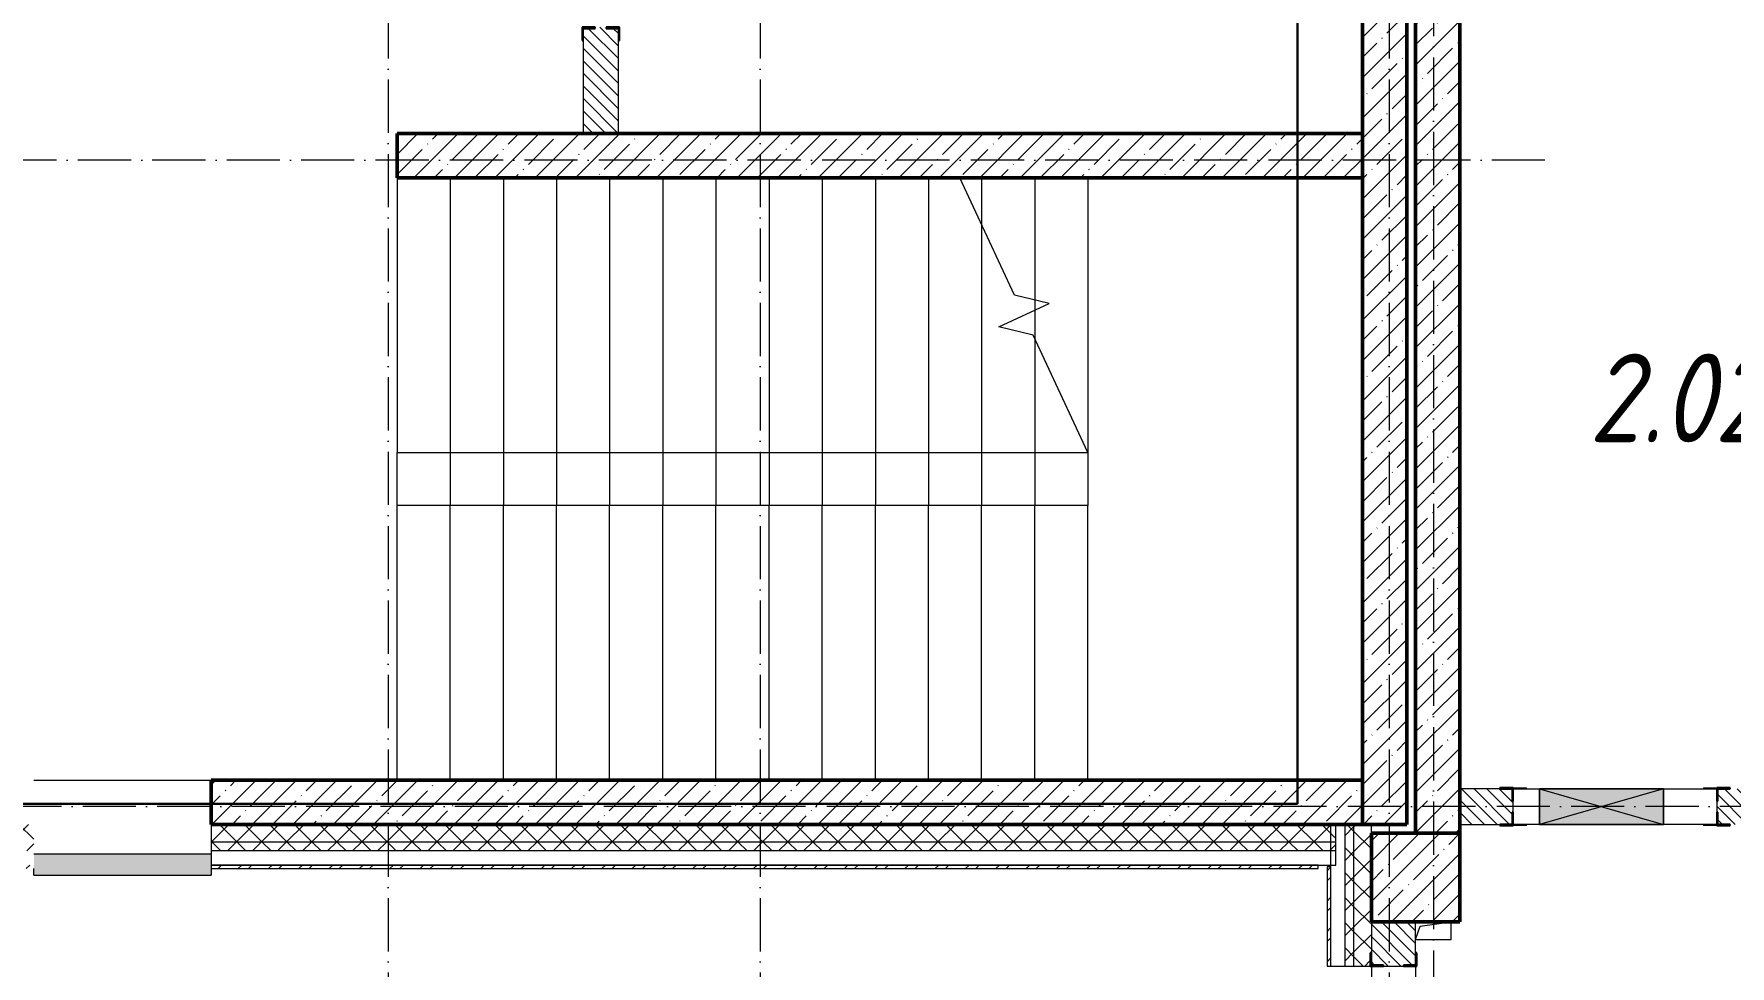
# Model space of a CAD drawing. Header units: millimetres. Extents: x -213536 to 1564669, y -45299 to 942238.
# Drawn here: x 51358 to 60933, y 513397 to 518659 of the extents above; entities that cross this region are included whole.
import ezdxf

# ---------------------------------------------------------------- set-up
doc = ezdxf.new("R2010")
doc.units = ezdxf.units.MM
doc.linetypes.add('50_200_ШТРИХ_1Т_ш5_п1_п1_', pattern=[700, 500, -100, 0, -100])
for name, color, linetype, lineweight in [('3.1) ЖБ окна 1.2 м', 102, 'Continuous', 30), ('3.3) Вычитаем ЖБбалки 0.4м -', 31, 'Continuous', 30), ('A-DETL-GENF-OTLN', 7, 'Continuous', 9), ('A-FLOR-____-OTLN', 7, 'Continuous', 9), ('A-GENM-____-MCUT', 7, 'Continuous', 25), ('A-GENM-____-OTLN', 7, 'Continuous', 9), ('A-GENM-____-OTLN-1', 7, 'Continuous', 25), ('A-GLAZ-____-OTLN', 7, 'Continuous', 9), ('A-WALL-____-MCUT', 7, 'Continuous', 13), ('A-WALL-____-MCUT-1', 7, 'Continuous', 9), ('A-WALL-____-MCUT-2', 7, 'Continuous', 50), ('A-WALL-____-OTLN', 7, 'Continuous', 9), ('A-WALL-____-PATT-1', 7, 'Continuous', 9), ('A-WALL-FNSH-MCUT-1', 7, 'Continuous', 9), ('I-WALL-____-OTLN', 7, 'Continuous', 9), ('S-COLS-____-MCUT', 7, 'Continuous', 50), ('S-COLS-____-OTLN', 7, 'Continuous', 9), ('S-GRID-____-OTLN-1', 7, '50_200_ШТРИХ_1Т_ш5_п1_п1_', 9), ('S-STRS-____-MBND', 7, 'Continuous', 9), ('S-STRS-____-OTLN-1', 7, 'Continuous', 9), ('Марки помещений', 7, 'Continuous', 9)]:
    doc.layers.add(name, color=color, linetype=linetype, lineweight=lineweight)
doc.layers.add('A-GLAZ-____-OTLN-1', color=7, linetype='Continuous', lineweight=9, true_color=0xc0c0c0)
doc.styles.add('ISOCPEUR_I_2', font='isocpeui.ttf', dxfattribs={"width": 0.85, "height": 2.3})
pattern_1 = [(135, (-15591.663, 459015.94), (-35.35534, -35.35534), [])]
pattern_2 = [(45, (-15591.66, 459015.94), (-70.71068, 70.71068), []), (135, (-15591.66, 459015.94), (-70.71068, -70.71068), [])]
pattern_3 = [(45, (-15591.66, 459015.94), (-85.53659, 85.53659), []), (45, (-15534.64, 459015.94), (-85.53659, 85.53659), [])]
pattern_4 = [(45, (-15591.66, 459015.94), (-114.04925, 114.04925), []), (45, (-15477.61, 459015.94), (-114.04925, 114.04925), [201.612, -40.322, 3.353, -36.97])]

# ---------------------------------------------------------------- blocks, each defined once
blk = doc.blocks.new('BSC_Колонна _Прямоугольная - 500х500-V112-АР1_План отверстий 2 этажа в осях 1-64_Ю-ЯЯ')
at = {"layer": 'S-COLS-____-OTLN'}
h = blk.add_hatch(dxfattribs=at)
h.set_pattern_fill('FP_125', color=256, style=0, pattern_type=2)
h.set_pattern_definition([(45, (-74750, -54881.04), (-114.04925, 114.04925), []), (45, (-74635.95, -54881.04), (-114.04925, 114.04925), [201.613, -40.323, 3.353, -36.97])])
h.paths.add_polyline_path([(-250, -250), (250, -250), (250, 250), (-250, 250), (-250, -78.1)], flags=0)
at = {"layer": 'S-COLS-____-MCUT'}
for p, q in [((250, 250), (-250, 250)), ((-250, 250), (-250, -250)), ((250, -250), (250, 250)), ((-250, -250), (250, -250))]:
    blk.add_line(p, q, dxfattribs=at)
blk = doc.blocks.new('Фахверк_СКБ_Уголок - 250_2700-27497298-АР1_План отверстий 2 этажа в осях 1-64_Ю-ЯЯ')
at = {"layer": 'A-GENM-____-MCUT'}
for p, q in [((200, 181), (125, 181)), ((125, 181), (125, 106)), ((125, 106), (131, 106)), ((131, 106), (131, 175)), ((131, 175), (200, 175)), ((200, 175), (200, 181)), ((131, -6), (125, -6)), ((125, -6), (125, -81)), ((125, -81), (200, -81)), ((131, -75), (131, -6)), ((200, -75), (131, -75)), ((200, -81), (200, -75))]:
    blk.add_line(p, q, dxfattribs=at)
blk = doc.blocks.new('154_Стойка_СКБ_Уголок - СМ-2180_200-28268025-АР1_План отверстий 2 этажа в осях 1-64_Ю-ЯЯ')
at = {"layer": 'A-GENM-____-MCUT'}
for p, q in [((125, 156), (125, 81)), ((200, 156), (125, 156)), ((131, 81), (131, 150)), ((131, 150), (200, 150)), ((200, 150), (200, 156)), ((125, 81), (131, 81)), ((131, 19), (125, 19)), ((125, 19), (125, -56)), ((131, -50), (131, 19)), ((125, -56), (200, -56)), ((200, -50), (131, -50)), ((200, -56), (200, -50))]:
    blk.add_line(p, q, dxfattribs=at)
blk = doc.blocks.new('Стойка_Влож_Уголок_Опорный - Уголок-28213941-АР1_План отверстий 2 этажа в осях 1-64_Ю-ЯЯ')
at = {"layer": 'A-GENM-____-OTLN'}
for p, q in [((-212, -6), (-212, 0)), ((0, 0), (0, -6)), ((-212, -75), (-212, -6)), ((-212, -6), (-206, -6)), ((-212, -75), (-206, -75)), ((-6, -6), (0, -6)), ((-6, -75), (0, -75)), ((0, -6), (0, -75))]:
    blk.add_line(p, q, dxfattribs=at)
blk = doc.blocks.new('Фахверк_СКБ_Уголок - 200_3960-28268576-АР1_План отверстий 2 этажа в осях 1-64_Ю-ЯЯ')
at = {"layer": 'A-GENM-____-MCUT'}
for p, q in [((200, 156), (125, 156)), ((125, 156), (125, 81)), ((131, 81), (131, 150)), ((131, 150), (200, 150)), ((200, 150), (200, 156)), ((125, 81), (131, 81)), ((131, 19), (125, 19)), ((125, 19), (125, -56)), ((131, -50), (131, 19)), ((125, -56), (200, -56)), ((200, -50), (131, -50)), ((200, -56), (200, -50))]:
    blk.add_line(p, q, dxfattribs=at)
blk = doc.blocks.new('AR_Отверстие прямоугольное _в плите_ - AR_Отверстие прямоугольное _в плите_-V164-АР1_План отверстий 2 этажа в осях 1-64_Ю-ЯЯ')
at = {"layer": 'A-GENM-____-OTLN'}
for p, q in [((-100, -50), (-75, 25)), ((-75, 25), (100, 50)), ((100, -50), (100, 50)), ((-100, -50), (100, -50))]:
    blk.add_line(p, q, dxfattribs=at)
blk = doc.blocks.new('Отлив_СКБ - Отлив витража_120_НВФ-31885283-АР1_План отверстий 2 этажа в осях 1-64_Ю-ЯЯ')
at = {"layer": 'A-GLAZ-____-OTLN-1'}
for points in [[(426.1, -2), (1000, -2), (1000, 0), (0, 0), (0, -2)], [(426.1, -120), (1000, -120), (1000, -2), (0, -2), (0, -120)]]:
    blk.add_hatch(color=256, dxfattribs=at).paths.add_polyline_path(points, flags=0)
at = {"layer": 'A-GLAZ-____-OTLN'}
for p, q in [((0, 0), (1000, 0)), ((1000, -2), (0, -2)), ((0, -120), (0, -83)), ((1000, -83), (1000, -120)), ((0, -120), (1000, -120))]:
    blk.add_line(p, q, dxfattribs=at)
blk = doc.blocks.new('AR_Отверстие прямоугольное _в стене_ - AR_Отверстие прямоугольное _в стене__ОВ-36829938-АР1_План отверстий 2 этажа в осях 1-64_Ю-ЯЯ')
at = {"layer": 'A-GLAZ-____-OTLN'}
blk.add_hatch(color=256, dxfattribs=at).paths.add_polyline_path([(350, -100), (350, 100), (-350, 100), (-350, -100), (187.3, -100)], flags=0)
at = {"layer": 'A-DETL-GENF-OTLN'}
for p, q in [((-350, -100), (-350, 100)), ((-350, 100), (350, 100)), ((350, 100), (-350, -100)), ((-350, 100), (350, -100)), ((350, 100), (-350, 100)), ((-350, 100), (-350, -100)), ((350, 100), (350, -100)), ((350, -100), (350, 100)), ((350, -100), (-350, -100)), ((-350, -100), (350, -100))]:
    blk.add_line(p, q, dxfattribs=at)
blk = doc.blocks.new('2этаж')
at = {"layer": 'S-GRID-____-OTLN-1', "color": 251, "ltscale": 0.6, "true_color": 0x636466}
for p, q in [((53358.3, 549908.8), (53358.3, 511907.5)), ((55458.3, 549908.8), (55458.3, 498997)), ((59008.3, 549908.8), (59008.3, 498997)), ((59258.3, 549613.9), (59258.3, 499306.9)), ((59888.4, 517947), (-20260.4, 517947)), ((88482.7, 514297), (-20260.4, 514297))]:
    blk.add_line(p, q, dxfattribs=at)

msp = doc.modelspace()

# ---------------------------------------------------------------- hatches: boundary and pattern name
at = {"layer": 'A-WALL-____-PATT-1'}
h = msp.add_hatch(dxfattribs=at)
h.set_pattern_fill('FP_13', color=256, style=0, pattern_type=2)
h.set_pattern_definition(pattern_4)
h.paths.add_polyline_path([(59108.3, 514197), (59108.3, 522197), (58858.3, 522197), (58858.3, 514197), (59070.1, 514197)], flags=0)
h = msp.add_hatch(dxfattribs=at)
h.set_pattern_fill('FP_13', color=256, style=0, pattern_type=2)
h.set_pattern_definition(pattern_4)
h.paths.add_polyline_path([(59158.3, 514147), (59408.3, 514147), (59408.3, 522197), (59158.3, 522197), (59158.3, 514626.1)], flags=0)
h = msp.add_hatch(dxfattribs=at)
h.set_pattern_fill('FP_6', color=256, style=0, pattern_type=2)
h.set_pattern_definition(pattern_1)
h.paths.add_polyline_path([(54458.3, 518097), (54658.3, 518097), (54658.3, 518691), (54589.3, 518691), (54589.3, 518697), (54527.3, 518697), (54527.3, 518691), (54458.3, 518691), (54458.3, 518622)], flags=0)
h.paths.add_polyline_path([(54527.3, 520297), (54589.3, 520297), (54589.3, 520303), (54658.3, 520303), (54658.3, 521997), (54458.3, 521997), (54458.3, 520303), (54527.3, 520303)], flags=0)
h = msp.add_hatch(dxfattribs=at)
h.set_pattern_fill('FP_13', color=256, style=0, pattern_type=2)
h.set_pattern_definition(pattern_4)
h.paths.add_polyline_path([(58858.3, 517847), (58858.3, 518097), (53408.3, 518097), (53408.3, 517847), (58628.2, 517847)], flags=0)
h = msp.add_hatch(dxfattribs=at)
h.set_pattern_fill('FP_13', color=256, style=0, pattern_type=2)
h.set_pattern_definition(pattern_4)
h.paths.add_polyline_path([(58858.3, 514197), (58858.3, 514447), (52358.3, 514447), (52358.3, 514197), (58808.3, 514197)], flags=0)
h = msp.add_hatch(dxfattribs=at)
h.set_pattern_fill('FP_6', color=256, style=0, pattern_type=2)
h.set_pattern_definition(pattern_1)
h.paths.add_polyline_path([(60864.3, 514197), (61058.3, 514197), (61058.3, 514397), (60864.3, 514397), (60864.3, 514328), (60858.3, 514328), (60858.3, 514266), (60864.3, 514266), (60864.3, 514198.1)], flags=0)
h.paths.add_polyline_path([(61908.3, 514197), (61908.3, 514397), (61758.3, 514397), (61758.3, 514197)], flags=0)
h.paths.add_polyline_path([(59511.9, 514197), (59702.3, 514197), (59702.3, 514266), (59708.3, 514266), (59708.3, 514328), (59702.3, 514328), (59702.3, 514397), (59408.3, 514397), (59408.3, 514197)], flags=0)
h = msp.add_hatch(dxfattribs=at)
h.set_pattern_fill('FP_1', color=256, style=0, pattern_type=2)
h.set_pattern_definition(pattern_2)
h.paths.add_polyline_path([(58628.2, 514097), (58708.3, 514097), (58708.3, 514197), (52358.3, 514197), (52358.3, 514097), (55093.2, 514097)], flags=0)
h.paths.add_polyline_path([(49408.3, 514097), (51358.3, 514097), (51358.3, 514197), (49483.3, 514197), (49483.3, 514191), (49408.3, 514191)], flags=0)
h.paths.add_polyline_path([(48408.3, 514097), (48408.3, 514191), (48333.3, 514191), (48333.3, 514197), (47383.3, 514197), (47383.3, 514191), (47308.3, 514191), (47308.3, 514097), (48023.2, 514097)], flags=0)
h.paths.add_polyline_path([(44488.2, 514097), (45508.3, 514097), (45508.3, 514191), (45433.3, 514191), (45433.3, 514197), (44383.3, 514197), (44383.3, 514191), (44308.3, 514191), (44308.3, 514097), (44383.3, 514097)], flags=0)
h.paths.add_polyline_path([(42508.3, 514097), (42508.3, 514191), (42433.3, 514191), (42433.3, 514197), (41383.3, 514197), (41383.3, 514191), (41308.3, 514191), (41308.3, 514097), (41836.9, 514097)], flags=0)
h.paths.add_polyline_path([(38743.8, 514097), (39508.3, 514097), (39508.3, 514191), (39433.3, 514191), (39433.3, 514197), (38383.3, 514197), (38383.3, 514191), (38308.3, 514191), (38308.3, 514097), (38658.3, 514097)], flags=0)
h.paths.add_polyline_path([(36433.3, 514097), (36508.3, 514097), (36508.3, 514191), (36433.3, 514191), (36433.3, 514197), (35383.3, 514197), (35383.3, 514191), (35308.3, 514191), (35308.3, 514097), (35650.7, 514097)], flags=0)
h.paths.add_polyline_path([(32308.3, 514097), (33508.3, 514097), (33508.3, 514191), (33433.3, 514191), (33433.3, 514197), (32383.3, 514197), (32383.3, 514191), (32308.3, 514191)], flags=0)
h.paths.add_polyline_path([(26883.3, 514097), (26958.3, 514097), (26958.3, 514191), (26883.3, 514191), (26883.3, 514197), (25833.3, 514197), (25833.3, 514191), (25758.3, 514191), (25758.3, 514097), (26813.2, 514097)], flags=0)
h.paths.add_polyline_path([(28833.3, 514097), (30508.3, 514097), (30508.3, 514191), (30433.3, 514191), (30433.3, 514197), (28833.3, 514197), (28833.3, 514191), (28758.3, 514191), (28758.3, 514097)], flags=0)
h.paths.add_polyline_path([(23883.3, 514097), (23958.3, 514097), (23958.3, 514191), (23883.3, 514191), (23883.3, 514197), (22833.3, 514197), (22833.3, 514191), (22758.3, 514191), (22758.3, 514097), (23608.3, 514097)], flags=0)
h.paths.add_polyline_path([(20958.3, 514097), (20958.3, 514191), (20883.3, 514191), (20883.3, 514197), (19833.3, 514197), (19833.3, 514191), (19758.3, 514191), (19758.3, 514097), (20626.9, 514097)], flags=0)
h.paths.add_polyline_path([(16758.3, 514097), (17958.3, 514097), (17958.3, 514191), (17883.3, 514191), (17883.3, 514197), (16833.3, 514197), (16833.3, 514191), (16758.3, 514191)], flags=0)
h.paths.add_polyline_path([(14958.3, 514097), (14958.3, 514191), (14883.3, 514191), (14883.3, 514197), (13833.3, 514197), (13833.3, 514191), (13758.3, 514191), (13758.3, 514097), (14883.3, 514097)], flags=0)
h.paths.add_polyline_path([(11108.3, 514097), (11958.3, 514097), (11958.3, 514191), (11883.3, 514191), (11883.3, 514197), (10833.3, 514197), (10833.3, 514191), (10758.3, 514191), (10758.3, 514097), (10905.7, 514097)], flags=0)
h.paths.add_polyline_path([(8958.3, 514097), (8958.3, 514191), (8883.3, 514191), (8883.3, 514197), (7833.3, 514197), (7833.3, 514191), (7758.3, 514191), (7758.3, 514097), (8254.4, 514097)], flags=0)
h.paths.add_polyline_path([(5958.3, 514097), (5958.3, 514191), (5883.3, 514191), (5883.3, 514197), (4833.3, 514197), (4833.3, 514191), (4758.3, 514191), (4758.3, 514097), (5883.3, 514097)], flags=0)
h.paths.add_polyline_path([(2958.3, 514097), (2958.3, 514191), (2883.3, 514191), (2883.3, 514197), (1833.3, 514197), (1833.3, 514191), (1758.3, 514191), (1758.3, 514097), (2951.9, 514097)], flags=0)
h.paths.add_polyline_path([(758.3, 514097), (758.3, 514191), (683.3, 514191), (683.3, 514197), (-9041.7, 514197), (-9041.7, 514097), (300.7, 514097)], flags=0)
h.paths.add_polyline_path([(-10041.7, 514097), (-10041.7, 514197), (-18041.7, 514197), (-18041.7, 514097), (-12071.8, 514097)], flags=0)
h = msp.add_hatch(dxfattribs=at)
h.set_pattern_fill('FP_1', color=256, style=0, pattern_type=2)
h.set_pattern_definition(pattern_2)
h.paths.add_polyline_path([(58808.3, 501947), (58808.3, 502597), (58758.3, 502597), (58758.3, 501947)], flags=0)
h.paths.add_polyline_path([(58758.3, 504397), (58808.3, 504397), (58808.3, 505597), (58758.3, 505597), (58758.3, 504939.6)], flags=0)
h.paths.add_polyline_path([(58808.3, 507397), (58808.3, 508597), (58758.3, 508597), (58758.3, 507397)], flags=0)
h.paths.add_polyline_path([(58808.3, 510397), (58808.3, 511597), (58758.3, 511597), (58758.3, 510397)], flags=0)
h.paths.add_polyline_path([(58808.3, 513397), (58808.3, 514197), (58758.3, 514197), (58758.3, 513397)], flags=0)
h = msp.add_hatch(dxfattribs=at)
h.set_pattern_fill('FP_1', color=256, style=0, pattern_type=2)
h.set_pattern_definition(pattern_2)
h.paths.add_polyline_path([(58808.3, 501947), (58908.3, 501947), (58908.3, 502522), (58902.3, 502522), (58902.3, 502597), (58808.3, 502597), (58808.3, 501997)], flags=0)
h.paths.add_polyline_path([(58808.3, 504397), (58902.3, 504397), (58902.3, 504472), (58908.3, 504472), (58908.3, 505522), (58902.3, 505522), (58902.3, 505597), (58808.3, 505597), (58808.3, 504472)], flags=0)
h.paths.add_polyline_path([(58902.3, 507397), (58902.3, 507472), (58908.3, 507472), (58908.3, 508522), (58902.3, 508522), (58902.3, 508597), (58808.3, 508597), (58808.3, 507397)], flags=0)
h.paths.add_polyline_path([(58902.3, 510397), (58902.3, 510472), (58908.3, 510472), (58908.3, 511522), (58902.3, 511522), (58902.3, 511597), (58808.3, 511597), (58808.3, 510397)], flags=0)
h.paths.add_polyline_path([(58808.3, 513397), (58902.3, 513397), (58902.3, 513472), (58908.3, 513472), (58908.3, 514197), (58808.3, 514197), (58808.3, 513472)], flags=0)
h = msp.add_hatch(dxfattribs=at)
h.set_pattern_fill('FP_1', color=256, style=0, pattern_type=2)
h.set_pattern_definition(pattern_2)
h.paths.add_polyline_path([(58708.3, 514047), (58708.3, 514097), (52358.3, 514097), (52358.3, 514047), (58628.2, 514047)], flags=0)
h.paths.add_polyline_path([(51358.3, 514047), (51358.3, 514097), (49408.3, 514097), (49408.3, 514047), (49790.7, 514047)], flags=0)
h.paths.add_polyline_path([(48408.3, 514047), (48408.3, 514097), (47308.3, 514097), (47308.3, 514047), (48023.2, 514047)], flags=0)
h.paths.add_polyline_path([(45508.3, 514047), (45508.3, 514097), (44308.3, 514097), (44308.3, 514047), (44488.2, 514047)], flags=0)
h.paths.add_polyline_path([(42508.3, 514047), (42508.3, 514097), (41308.3, 514097), (41308.3, 514047), (41836.9, 514047)], flags=0)
h.paths.add_polyline_path([(39508.3, 514047), (39508.3, 514097), (38308.3, 514097), (38308.3, 514047), (39185.7, 514047)], flags=0)
h.paths.add_polyline_path([(35308.3, 514047), (36508.3, 514047), (36508.3, 514097), (35308.3, 514097)], flags=0)
h.paths.add_polyline_path([(32999.4, 514047), (33508.3, 514047), (33508.3, 514097), (32308.3, 514097), (32308.3, 514047)], flags=0)
h.paths.add_polyline_path([(28758.3, 514047), (30508.3, 514047), (30508.3, 514097), (28758.3, 514097)], flags=0)
h.paths.add_polyline_path([(25758.3, 514047), (26958.3, 514047), (26958.3, 514097), (25758.3, 514097)], flags=0)
h.paths.add_polyline_path([(23958.3, 514047), (23958.3, 514097), (22758.3, 514097), (22758.3, 514047), (23278.2, 514047)], flags=0)
h.paths.add_polyline_path([(17958.3, 514047), (17958.3, 514097), (16758.3, 514097), (16758.3, 514047)], flags=0)
h.paths.add_polyline_path([(19758.3, 514047), (20958.3, 514047), (20958.3, 514097), (19758.3, 514097)], flags=0)
h.paths.add_polyline_path([(14958.3, 514047), (14958.3, 514097), (13758.3, 514097), (13758.3, 514047), (14440.7, 514047)], flags=0)
h.paths.add_polyline_path([(11958.3, 514047), (11958.3, 514097), (10758.3, 514097), (10758.3, 514047), (11789.4, 514047)], flags=0)
h.paths.add_polyline_path([(7758.3, 514047), (8958.3, 514047), (8958.3, 514097), (7758.3, 514097)], flags=0)
h.paths.add_polyline_path([(5958.3, 514047), (5958.3, 514097), (4758.3, 514097), (4758.3, 514047), (5603.2, 514047)], flags=0)
h.paths.add_polyline_path([(2951.9, 514047), (2958.3, 514047), (2958.3, 514097), (1758.3, 514097), (1758.3, 514047), (2068.2, 514047)], flags=0)
h.paths.add_polyline_path([(758.3, 514047), (758.3, 514097), (-9041.7, 514097), (-9041.7, 514047), (300.7, 514047)], flags=0)
h.paths.add_polyline_path([(-10041.7, 514047), (-10041.7, 514097), (-18141.7, 514097), (-18141.7, 514047), (-12071.8, 514047)], flags=0)
h = msp.add_hatch(dxfattribs=at)
h.set_pattern_fill('FP_3', color=256, style=0, pattern_type=2)
h.set_pattern_definition(pattern_3)
h.paths.add_polyline_path([(58608.3, 513947), (58608.3, 513967), (52358.3, 513967), (52358.3, 513947), (55093.2, 513947)], flags=0)
h.paths.add_polyline_path([(51358.3, 513947), (51358.3, 513967), (49408.3, 513967), (49408.3, 513947), (49790.7, 513947)], flags=0)
h.paths.add_polyline_path([(48408.3, 513947), (48408.3, 513967), (47308.3, 513967), (47308.3, 513947), (48023.2, 513947)], flags=0)
h.paths.add_polyline_path([(45508.3, 513947), (45508.3, 513967), (44928.3, 513967), (44928.3, 513947)], flags=0)
h = msp.add_hatch(dxfattribs=at)
h.set_pattern_fill('FP_3', color=256, style=0, pattern_type=2)
h.set_pattern_definition(pattern_3)
h.paths.add_polyline_path([(58658.3, 502117), (58678.3, 502117), (58678.3, 502597), (58658.3, 502597), (58658.3, 502518)], flags=0)
h.paths.add_polyline_path([(58658.3, 504397), (58678.3, 504397), (58678.3, 505597), (58658.3, 505597), (58658.3, 504939.6)], flags=0)
h.paths.add_polyline_path([(58658.3, 507397), (58678.3, 507397), (58678.3, 508597), (58658.3, 508597), (58658.3, 508168.5)], flags=0)
h.paths.add_polyline_path([(58658.3, 510397), (58678.3, 510397), (58678.3, 511597), (58658.3, 511597), (58658.3, 510590.1)], flags=0)
h.paths.add_polyline_path([(58678.3, 513397), (58678.3, 513957), (58658.3, 513957), (58658.3, 513397)], flags=0)
h = msp.add_hatch(dxfattribs=at)
h.set_pattern_fill('FP_6', color=256, style=0, pattern_type=2)
h.set_pattern_definition(pattern_1)
h.paths.add_polyline_path([(59158.3, 511197), (59158.3, 511591), (59089.3, 511591), (59089.3, 511597), (58977.3, 511597), (58977.3, 511591), (58908.3, 511591), (58908.3, 511197)], flags=0)
h.paths.add_polyline_path([(58977.3, 513397), (59089.3, 513397), (59089.3, 513403), (59158.3, 513403), (59158.3, 513647), (58908.3, 513647), (58908.3, 513403), (58977.3, 513403)], flags=0)

# ---------------------------------------------------------------- linework, layer by layer
at = {"layer": '3.3) Вычитаем ЖБбалки 0.4м -'}
msp.add_lwpolyline([(58491.8, 514313.4), (29908.3, 514313.4), (29908.3, 549908.8), (58491.8, 549908.8)], close=True, dxfattribs=at)
at = {"layer": 'A-FLOR-____-OTLN'}
msp.add_line((53408.3, 514447), (53408.3, 516297), dxfattribs=at)
at = {"layer": 'A-WALL-____-MCUT'}
for p, q in [((54458.3, 518622), (54458.3, 518097)), ((54658.3, 518097), (54658.3, 518622)), ((59633.3, 514397), (59408.3, 514397)), ((59708.3, 514266), (59708.3, 514328)), ((60858.3, 514328), (60858.3, 514266)), ((52358.3, 514197), (52358.3, 513967)), ((58678.3, 514197), (58678.3, 513397)), ((58708.3, 513967), (58708.3, 514197)), ((58908.3, 514197), (58858.3, 514197)), ((58908.3, 514147), (58908.3, 514197)), ((59408.3, 514197), (59633.3, 514197)), ((52358.3, 513967), (58708.3, 513967)), ((59158.3, 513472), (59158.3, 513647)), ((58678.3, 513397), (58902.3, 513397)), ((58977.3, 513397), (59089.3, 513397))]:
    msp.add_line(p, q, dxfattribs=at)
at = {"layer": 'A-WALL-____-MCUT-1'}
for p, q in [((58758.3, 514197), (58758.3, 513397)), ((58808.3, 514197), (58808.3, 513397)), ((58708.3, 514097), (52358.3, 514097)), ((58708.3, 514047), (52358.3, 514047)), ((58908.3, 513647), (58908.3, 513472))]:
    msp.add_line(p, q, dxfattribs=at)
at = {"layer": 'A-WALL-____-MCUT-2'}
for p, q in [((58858.3, 522197), (58858.3, 514197)), ((59108.3, 514197), (59108.3, 522197)), ((59158.3, 522197), (59158.3, 514147)), ((59408.3, 514147), (59408.3, 522197)), ((58858.3, 518097), (53408.3, 518097)), ((53408.3, 518097), (53408.3, 517847)), ((58858.3, 517847), (58858.3, 518097)), ((53408.3, 517847), (58858.3, 517847)), ((58858.3, 514447), (52358.3, 514447)), ((52358.3, 514447), (52358.3, 514197)), ((58708.3, 514197), (52358.3, 514197)), ((52358.3, 514197), (58858.3, 514197)), ((58858.3, 514197), (59108.3, 514197))]:
    msp.add_line(p, q, dxfattribs=at)
at = {"layer": 'A-WALL-____-OTLN'}
for p, q in [((51358.3, 514447), (52358.3, 514447)), ((58908.3, 513397), (58908.3, 511597)), ((59158.3, 513397), (59158.3, 511597))]:
    msp.add_line(p, q, dxfattribs=at)
at = {"layer": 'A-WALL-FNSH-MCUT-1'}
for p, q in [((58608.3, 513967), (52358.3, 513967)), ((52358.3, 513967), (52358.3, 513947)), ((52358.3, 513947), (58608.3, 513947)), ((58608.3, 513947), (58608.3, 513967)), ((58678.3, 513957), (58658.3, 513957)), ((58658.3, 513957), (58658.3, 513397)), ((58658.3, 513397), (58678.3, 513397))]:
    msp.add_line(p, q, dxfattribs=at)
at = {"layer": 'I-WALL-____-OTLN'}
for p, q in [((59708.3, 514397), (59858.3, 514397)), ((60558.3, 514397), (60858.3, 514397)), ((59858.3, 514197), (59708.3, 514197)), ((60858.3, 514197), (60558.3, 514197))]:
    msp.add_line(p, q, dxfattribs=at)
at = {"layer": 'S-STRS-____-MBND'}
for p, q in [((56894.1, 517185.3), (56585.6, 517847)), ((57088.6, 517138), (56894.1, 517185.3)), ((56805.3, 517005.9), (57088.6, 517138)), ((56999.8, 516958.7), (56805.3, 517005.9)), ((57308.3, 516297), (56999.8, 516958.7))]:
    msp.add_line(p, q, dxfattribs=at)
at = {"layer": 'S-STRS-____-OTLN-1'}
for p, q in [((53408.3, 517847), (53408.3, 516297)), ((53408.3, 517847), (53408.3, 516297)), ((53708.3, 517847), (53708.3, 516297)), ((53708.3, 517847), (53708.3, 516297)), ((54008.3, 517847), (54008.3, 516297)), ((54008.3, 517847), (54008.3, 516297)), ((54308.3, 517847), (54308.3, 516297)), ((54308.3, 517847), (54308.3, 516297)), ((54608.3, 517847), (54608.3, 516297)), ((54608.3, 517847), (54608.3, 516297)), ((54908.3, 517847), (54908.3, 516297)), ((54908.3, 517847), (54908.3, 516297)), ((55208.3, 517847), (55208.3, 516297)), ((55208.3, 517847), (55208.3, 516297)), ((55508.3, 517847), (55508.3, 516297)), ((55508.3, 517847), (55508.3, 516297)), ((55808.3, 517847), (55808.3, 516297)), ((55808.3, 517847), (55808.3, 516297)), ((56108.3, 517847), (56108.3, 516297)), ((56108.3, 517847), (56108.3, 516297)), ((56408.3, 517847), (56408.3, 516297)), ((56408.3, 517847), (56408.3, 516297)), ((56708.3, 517847), (56708.3, 517583.7)), ((56708.3, 517847), (56708.3, 517583.7)), ((57008.3, 517847), (57008.3, 517157.5)), ((57008.3, 517847), (57008.3, 517157.5)), ((57308.3, 517847), (57308.3, 515997)), ((57308.3, 517847), (57308.3, 515997)), ((56708.3, 517583.7), (56708.3, 516297)), ((56708.3, 517583.7), (56708.3, 516297)), ((57008.3, 517157.5), (57008.3, 517100.6)), ((57008.3, 517157.5), (57008.3, 517100.6)), ((57008.3, 517100.6), (57008.3, 516940.3)), ((57008.3, 517100.6), (57008.3, 516940.3)), ((57008.3, 516940.3), (57008.3, 516297)), ((57008.3, 516940.3), (57008.3, 516297)), ((53408.3, 516297), (53708.3, 516297)), ((53708.3, 516297), (53708.3, 515997)), ((53708.3, 516297), (53708.3, 515997)), ((53708.3, 516297), (54008.3, 516297)), ((54008.3, 516297), (54008.3, 515997)), ((54008.3, 516297), (54008.3, 515997)), ((54008.3, 516297), (54308.3, 516297)), ((54308.3, 516297), (54308.3, 515997)), ((54308.3, 516297), (54308.3, 515997)), ((54308.3, 516297), (54608.3, 516297)), ((54608.3, 516297), (54608.3, 515997)), ((54608.3, 516297), (54608.3, 515997)), ((54608.3, 516297), (54908.3, 516297)), ((54908.3, 516297), (54908.3, 515997)), ((54908.3, 516297), (54908.3, 515997)), ((54908.3, 516297), (55208.3, 516297)), ((55208.3, 516297), (55208.3, 515997)), ((55208.3, 516297), (55208.3, 515997)), ((55208.3, 516297), (55508.3, 516297)), ((55508.3, 516297), (55508.3, 515997)), ((55508.3, 516297), (55508.3, 515997)), ((55508.3, 516297), (55808.3, 516297)), ((55808.3, 516297), (55808.3, 515997)), ((55808.3, 516297), (55808.3, 515997)), ((55808.3, 516297), (56108.3, 516297)), ((56108.3, 516297), (56108.3, 515997)), ((56108.3, 516297), (56108.3, 515997)), ((56108.3, 516297), (56408.3, 516297)), ((56408.3, 516297), (56408.3, 515997)), ((56408.3, 516297), (56408.3, 515997)), ((56408.3, 516297), (56708.3, 516297)), ((56708.3, 516297), (56708.3, 515997)), ((56708.3, 516297), (56708.3, 515997)), ((56708.3, 516297), (57008.3, 516297)), ((57008.3, 516297), (57008.3, 515997)), ((57008.3, 516297), (57008.3, 515997)), ((57008.3, 516297), (57308.3, 516297)), ((53408.3, 514447), (53408.3, 515997)), ((53708.3, 515997), (53408.3, 515997)), ((54008.3, 515997), (53708.3, 515997)), ((53708.3, 514447), (53708.3, 515997)), ((53708.3, 514447), (53708.3, 515997)), ((54308.3, 515997), (54008.3, 515997)), ((54008.3, 514447), (54008.3, 515997)), ((54008.3, 514447), (54008.3, 515997)), ((54608.3, 515997), (54308.3, 515997)), ((54308.3, 514447), (54308.3, 515997)), ((54308.3, 514447), (54308.3, 515997)), ((54908.3, 515997), (54608.3, 515997)), ((54608.3, 514447), (54608.3, 515997)), ((54608.3, 514447), (54608.3, 515997)), ((55208.3, 515997), (54908.3, 515997)), ((54908.3, 514447), (54908.3, 515997)), ((54908.3, 514447), (54908.3, 515997)), ((55508.3, 515997), (55208.3, 515997)), ((55208.3, 514447), (55208.3, 515997)), ((55208.3, 514447), (55208.3, 515997)), ((55808.3, 515997), (55508.3, 515997)), ((55508.3, 514447), (55508.3, 515997)), ((55508.3, 514447), (55508.3, 515997)), ((56108.3, 515997), (55808.3, 515997)), ((55808.3, 514447), (55808.3, 515997)), ((55808.3, 514447), (55808.3, 515997)), ((56408.3, 515997), (56108.3, 515997)), ((56108.3, 514447), (56108.3, 515997)), ((56108.3, 514447), (56108.3, 515997)), ((56708.3, 515997), (56408.3, 515997)), ((56408.3, 514447), (56408.3, 515997)), ((56408.3, 514447), (56408.3, 515997)), ((57008.3, 515997), (56708.3, 515997)), ((56708.3, 514447), (56708.3, 515997)), ((56708.3, 514447), (56708.3, 515997)), ((57308.3, 515997), (57008.3, 515997)), ((57008.3, 514447), (57008.3, 515997)), ((57008.3, 514447), (57008.3, 515997)), ((57308.3, 514447), (57308.3, 515997)), ((57308.3, 514447), (57308.3, 515997))]:
    msp.add_line(p, q, dxfattribs=at)

# ---------------------------------------------------------------- block references
at = {"layer": '3.1) ЖБ окна 1.2 м'}
msp.add_blockref('2этаж', (0, 0), dxfattribs=at)
at = {"layer": 'A-GENM-____-OTLN'}
for p, rotation in [((59708.3, 514403), 89.99999999999957), ((60858.3, 514191), 269.9999999999995)]:
    msp.add_blockref('Стойка_Влож_Уголок_Опорный - Уголок-28213941-АР1_План отверстий 2 этажа в осях 1-64_Ю-ЯЯ', p, dxfattribs=dict(at, rotation=rotation))
msp.add_blockref('AR_Отверстие прямоугольное _в плите_ - AR_Отверстие прямоугольное _в плите_-V164-АР1_План отверстий 2 этажа в осях 1-64_Ю-ЯЯ', (59258.3, 513597), dxfattribs=at)
at = {"layer": 'A-GENM-____-OTLN-1'}
for name, p, rotation in [('Фахверк_СКБ_Уголок - 200_3960-28268576-АР1_План отверстий 2 этажа в осях 1-64_Ю-ЯЯ', (54508.3, 518822), 269.9999999999999), ('154_Стойка_СКБ_Уголок - СМ-2180_200-28268025-АР1_План отверстий 2 этажа в осях 1-64_Ю-ЯЯ', (59833.3, 514347), 180), ('Фахверк_СКБ_Уголок - 250_2700-27497298-АР1_План отверстий 2 этажа в осях 1-64_Ю-ЯЯ', (59083.3, 513272), 89.99999999999991)]:
    msp.add_blockref(name, p, dxfattribs=dict(at, rotation=rotation))
msp.add_blockref('154_Стойка_СКБ_Уголок - СМ-2180_200-28268025-АР1_План отверстий 2 этажа в осях 1-64_Ю-ЯЯ', (60733.3, 514247), dxfattribs=at)
at = {"layer": 'A-GLAZ-____-OTLN'}
for name, p in [('AR_Отверстие прямоугольное _в стене_ - AR_Отверстие прямоугольное _в стене__ОВ-36829938-АР1_План отверстий 2 этажа в осях 1-64_Ю-ЯЯ', (60208.3, 514297)), ('Отлив_СКБ - Отлив витража_120_НВФ-31885283-АР1_План отверстий 2 этажа в осях 1-64_Ю-ЯЯ', (51358.3, 514030))]:
    msp.add_blockref(name, p, dxfattribs=at)
at = {"layer": 'S-COLS-____-OTLN'}
msp.add_blockref('BSC_Колонна _Прямоугольная - 500х500-V112-АР1_План отверстий 2 этажа в осях 1-64_Ю-ЯЯ', (59158.3, 513897), dxfattribs=at)

# ---------------------------------------------------------------- texts
at = {"layer": 'Марки помещений', "insert": (60135.9, 516854.4), "char_height": 500, "width": 785.654, "attachment_point": 1, "style": 'ISOCPEUR_I_2'}
msp.add_mtext('2.025', dxfattribs=at)

doc.saveas('drawing.dxf')
